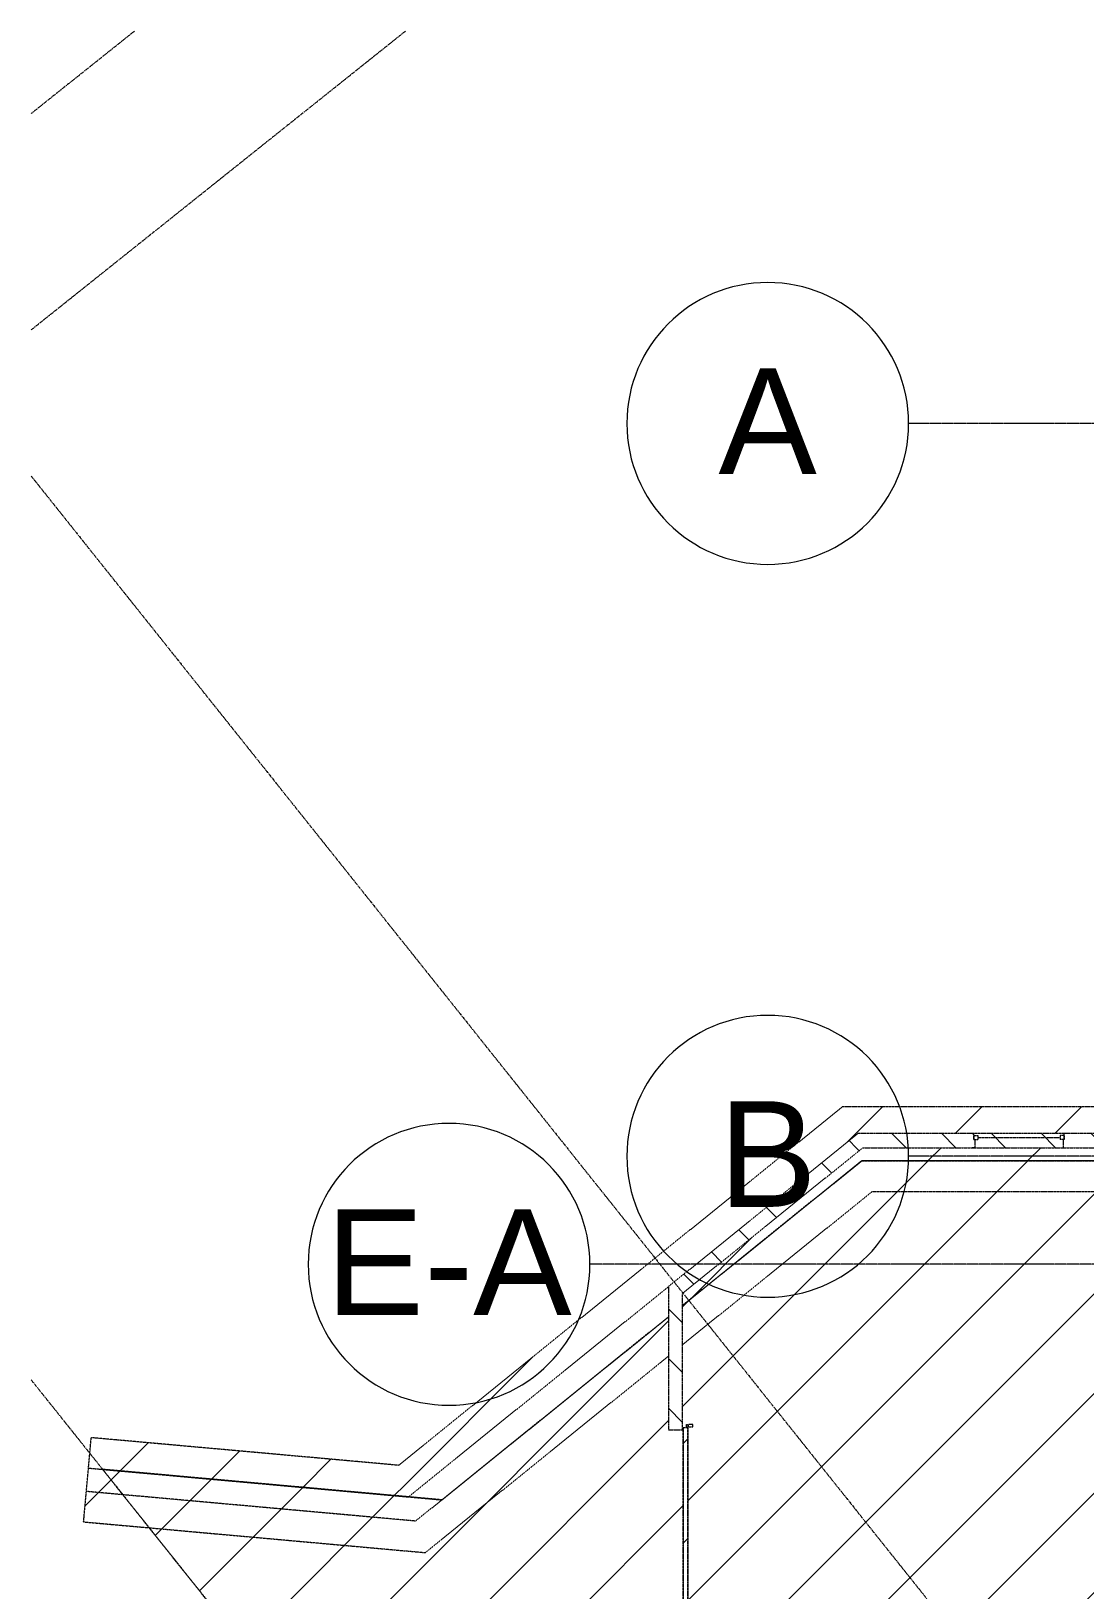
# Model space of a CAD drawing. Header units: inches. Extents: x -4124 to 2030, y 10168 to 14873.
# Drawn here: x -4124 to -3675, y 11264 to 11927 of the extents above; entities that cross this region are included whole.
import ezdxf

# ---------------------------------------------------------------- set-up
doc = ezdxf.new("R2010")
doc.units = ezdxf.units.IN
doc.header["$MEASUREMENT"] = 0
for name, pattern in [('Demolished', [0.1875, 0.125, -0.0625]), ('Double Dash 3_8_', [1, 0.375, -0.125, 0.125, -0.125, 0.125, -0.125]), ('Grid Line 1_2_', [0.875, 0.5, -0.125, 0.125, -0.125])]:
    doc.linetypes.add(name, pattern=pattern)
for name, color, linetype, lineweight in [('A-DOOR', 31, 'Demolished', 9), ('A-FLOR', 192, 'Demolished', 9), ('A-FLOR-PATT', 8, 'Demolished', 9), ('A-GLAZ', 151, 'Demolished', 9), ('A-WALL', 113, 'Continuous', 9), ('A-WALL-PATT', 111, 'Continuous', 13), ('C-PROP-LINE', 91, 'Double Dash 3_8_', 9), ('S-FNDN', 32, 'Continuous', 9), ('S-GRID', 1, 'Continuous', 9), ('S-GRID-IDEN', 1, 'Continuous', 9)]:
    doc.layers.add(name, color=color, linetype=linetype, lineweight=lineweight)
doc.styles.add('Arial', font='arial.ttf', dxfattribs={"height": 45})
pattern_1 = [(135, (0, 0), (-10.606602, -10.606602), [])]
pattern_2 = [(359.137, (-11193.875, -39.313), (21.213218923, 0.319530762), [])]
pattern_3 = [(45, (0, 0), (-21.2132, 21.2132), [])]

# ---------------------------------------------------------------- blocks, each defined once
blk = doc.blocks.new('Door-Sectional_DesignersChoice_Amarr - EXISTING 1-1400193-DEMO PLAN - 1ST FLOOR')
at = {"layer": 'A-DOOR'}
h = blk.add_hatch(dxfattribs=at)
h.set_pattern_fill('FP_23', color=20, style=0, pattern_type=2)
h.set_pattern_definition(pattern_2)
h.paths.add_polyline_path([(-8.28, -39.03), (-8.28, -39.16), (-7.28, -39.09), (-7.28, -38.44), (-8.28, -38.44)], flags=0)
h = blk.add_hatch(dxfattribs=at)
h.set_pattern_fill('FP_22', color=20, style=0, pattern_type=2)
h.set_pattern_definition([(315, (-11193.875, -3883.542), (21.2132, 21.2132), [])])
h.paths.add_polyline_path([(-7, -39.03), (139, -39.03), (139, -37.15), (-7, -37.15)], flags=0)
h = blk.add_hatch(dxfattribs=at)
h.set_pattern_fill('FP_23', color=20, style=0, pattern_type=2)
h.set_pattern_definition(pattern_2)
h.paths.add_polyline_path([(139.28, -39.03), (139.28, -39.16), (140.28, -39.09), (140.28, -38.44), (139.28, -38.44)], flags=0)
at = {"layer": 'A-DOOR', "color": 1}
for p, q in [((-8.28, -39.16), (-8.28, -38.44)), ((-8.28, -38.44), (-7.28, -38.44)), ((-7.28, -38.44), (-7.28, -39.16)), ((-7, -37.15), (-7, -37.09)), ((-7, -37.09), (139, -37.09)), ((-7, -39.03), (-7, -37.15)), ((-7, -37.15), (139, -37.15)), ((-7, -39.09), (-7, -39.03)), ((-7, -39.03), (139, -39.03)), ((-7, -39.09), (139, -39.09)), ((139, -37.09), (139, -37.15)), ((139, -37.15), (139, -39.03)), ((139, -39.03), (139, -39.09)), ((139.28, -39.16), (139.28, -38.44)), ((139.28, -38.44), (140.28, -38.44)), ((140.28, -38.44), (140.28, -39.16))]:
    blk.add_line(p, q, dxfattribs=at)
at = {"layer": 'A-DOOR', "color": 10, "lineweight": 15}
for p, q in [((-7.28, -39.16), (-8.28, -39.16)), ((-8.28, -39.16), (-8.28, -41.16)), ((-7.28, -41.16), (-7.28, -39.16)), ((140.28, -39.16), (139.28, -39.16)), ((139.28, -39.16), (139.28, -41.16)), ((140.28, -41.16), (140.28, -39.16)), ((-8.28, -41.16), (-7.28, -41.16)), ((139.28, -41.16), (140.28, -41.16))]:
    blk.add_line(p, q, dxfattribs=at)
blk = doc.blocks.new('Casement 3x3 with Trim - 40_ x 48_-1264164-DEMO PLAN - 1ST FLOOR')
at = {"layer": 'A-GLAZ', "color": 10, "lineweight": 15}
for p, q in [((-20, 3), (-19.25, 3)), ((-19.25, 0.5), (-19.25, 3)), ((-19.25, 2.25), (-19.25, 0.5)), ((-19.25, 2.25), (-17.5, 2.25)), ((-19.25, 0.5), (-17.5, 0.5)), ((-19.25, 0.5), (-18.75, 0.5)), ((-18.75, -3), (-18.75, 0.5)), ((-17.5, 2.25), (-17.5, 0.5)), ((-17.5, 1.375), (17.5, 1.375)), ((17.5, 2.25), (17.5, 0.5)), ((19.25, 2.25), (17.5, 2.25)), ((19.25, 0.5), (17.5, 0.5)), ((18.75, 0.5), (19.25, 0.5)), ((18.75, 0.5), (18.75, -3)), ((19.25, 0.5), (19.25, 3)), ((20, 3), (19.25, 3)), ((19.25, 2.25), (19.25, 0.5)), ((-18.75, -3), (-20, -3)), ((18.75, -3), (20, -3))]:
    blk.add_line(p, q, dxfattribs=at)
blk = doc.blocks.new('Family - ___-1416994-DEMO PLAN - 1ST FLOOR')
at = {"layer": 'C-PROP-LINE'}
for p, q in [((-4080.21, 11927.42), (-4124.18, 11892.33)), ((-4124.18, 11353.21), (-3256.26, 10265.54))]:
    blk.add_line(p, q, dxfattribs=at)
blk = doc.blocks.new('Family - ___-1442676-DEMO PLAN - 1ST FLOOR')
at = {"layer": 'C-PROP-LINE'}
for p, q in [((-3964.78, 11927.42), (-4124.18, 11800.22)), ((-4124.18, 11738), (-2969.59, 10291.07))]:
    blk.add_line(p, q, dxfattribs=at)
blk = doc.blocks.new('Grid - Grid Head - Circle-50561-DEMO PLAN - 1ST FLOOR')
at = {"layer": 'S-GRID-IDEN'}
for start, end in [(360, 180), (180, 360)]:
    blk.add_arc((0, 0), 0.25, start, end, dxfattribs=at)

msp = doc.modelspace()

# ---------------------------------------------------------------- hatches: boundary and pattern name
at = {"layer": 'A-FLOR-PATT'}
h = msp.add_hatch(dxfattribs=at)
h.set_pattern_fill('FP_26', color=20, style=0, pattern_type=2)
h.set_pattern_definition(pattern_3)
h.paths.add_polyline_path([(-3223.01575, 10618.62738), (-3223.01575, 10653.20789), (-3048.20325, 10653.20789), (-3048.20325, 10794.1728), (-3667.45325, 10794.1728), (-3667.45325, 10835.86414), (-3700.34275, 10835.86414), (-3852.80268, 11018.54648), (-3852.80268, 11187.8748), (-3846.80268, 11187.8748), (-3846.80268, 11020.72125), (-3697.53516, 10841.86414), (-3667.45325, 10841.86414), (-3667.45325, 11278.11798), (-3656.37517, 11278.11798), (-3656.31825, 11278.25539), (-3656.38191, 11282.93907), (-3656.45591, 11283.11773), (-3656.78825, 11283.25539), (-3658.20325, 11283.25539), (-3658.20325, 11283.53539), (-3654.20325, 11283.53539), (-3654.20325, 11283.25539), (-3655.61825, 11283.25539), (-3655.96135, 11283.09176), (-3656.08825, 11282.78539), (-3656.03134, 11278.11798), (-3428.37517, 11278.11798), (-3428.31825, 11278.25539), (-3428.38191, 11282.93907), (-3428.45591, 11283.11773), (-3428.78825, 11283.25539), (-3430.20325, 11283.25539), (-3430.20325, 11283.53539), (-3426.20325, 11283.53539), (-3426.20325, 11283.25539), (-3427.61825, 11283.25539), (-3427.96135, 11283.09176), (-3428.08825, 11282.78539), (-3428.03134, 11278.11798), (-3222.37517, 11278.11798), (-3222.31825, 11278.25539), (-3222.38191, 11282.93907), (-3222.45591, 11283.11773), (-3222.78825, 11283.25539), (-3224.20325, 11283.25539), (-3224.20325, 11283.53539), (-3220.20325, 11283.53539), (-3220.20325, 11283.25539), (-3221.61825, 11283.25539), (-3221.96135, 11283.09176), (-3222.08825, 11282.78539), (-3222.03134, 11278.11798), (-3218.45325, 11278.11798), (-3218.45325, 11409.52039), (-3219.20325, 11409.52039), (-3219.20325, 11411.52039), (-3217.26575, 11411.52039), (-3217.26575, 11412.14539), (-3215.39075, 11412.14539), (-3215.39075, 11411.52039), (-3213.45325, 11411.52039), (-3213.45325, 11409.52039), (-3212.45325, 11409.52039), (-3212.45325, 11278.11798), (-3040.20325, 11278.11798), (-3040.20325, 11458.77039), (-3189.45325, 11458.77039), (-3189.45325, 11443.39539), (-3215.45325, 11443.39539), (-3215.45325, 11446.39539), (-3770.59366, 11446.29822), (-3846.80268, 11384.79169), (-3846.80268, 11331.8748), (-3852.80268, 11331.8748), (-3852.80268, 11379.94923), (-3949.26125, 11302.09977), (-4093.77417, 11315.10106), (-3553.79486, 10638.40483), (-3295.7753, 10638.39952), (-3270.00079, 10631.39539)], flags=0)
h.paths.add_polyline_path([(-3655.1394, 10808.4872), (-3546.07825, 10808.4872), (-3546.07825, 11004.95789), (-3545.20325, 11004.95789), (-3545.20325, 11006.95789), (-3543.26575, 11006.95789), (-3543.26575, 11007.58289), (-3541.39075, 11007.58289), (-3541.39075, 11006.95789), (-3539.45325, 11006.95789), (-3539.45325, 11004.95789), (-3538.45325, 11004.95789), (-3538.45325, 10808.4872), (-3148.45325, 10808.4872), (-3148.45325, 10817.77039), (-3147.57825, 10817.77039), (-3147.57825, 10819.77039), (-3145.64075, 10819.77039), (-3145.64075, 10820.39539), (-3143.76575, 10820.39539), (-3143.76575, 10819.77039), (-3141.82825, 10819.77039), (-3141.82825, 10817.77039), (-3140.82825, 10817.77039), (-3140.82825, 10808.4872), (-3034.20325, 10808.4872), (-3034.20325, 10832.39539), (-3040.20325, 10832.39539), (-3040.20325, 10927.89539), (-3097.70325, 10927.89539), (-3097.70325, 10905.89539), (-3140.82825, 10905.89539), (-3140.82825, 10853.77039), (-3141.82825, 10853.77039), (-3141.82825, 10851.77039), (-3143.76575, 10851.77039), (-3143.76575, 10851.14539), (-3145.64075, 10851.14539), (-3145.64075, 10851.77039), (-3147.57825, 10851.77039), (-3147.57825, 10853.77039), (-3148.45325, 10853.77039), (-3148.45325, 10938.02039), (-3140.82825, 10938.02039), (-3140.82825, 10913.52039), (-3105.32825, 10913.52039), (-3105.32825, 10935.52039), (-3042.32825, 10935.52039), (-3042.32825, 10943.58289), (-3040.20325, 10943.58289), (-3040.20325, 11263.80358), (-3661.45325, 11263.80358), (-3661.45325, 11064.77039), (-3538.45325, 11064.77039), (-3538.45325, 11044.95789), (-3539.45325, 11044.95789), (-3539.45325, 11042.95789), (-3541.39075, 11042.95789), (-3541.39075, 11042.33289), (-3543.26575, 11042.33289), (-3543.26575, 11042.95789), (-3545.20325, 11042.95789), (-3545.20325, 11044.95789), (-3546.07825, 11044.95789), (-3546.07825, 11057.14539), (-3661.45325, 11057.14539), (-3661.45325, 10808.4872)], flags=0)
h.paths.add_polyline_path([(-3120.73727, 10819.77039), (-3141.82825, 10819.77039), (-3141.82825, 10821.52039), (-3109.82825, 10821.52039), (-3109.82825, 10819.77039)], flags=0)
h.paths.add_polyline_path([(-3514.67889, 11006.95789), (-3539.45325, 11006.95789), (-3539.45325, 11008.70789), (-3503.45325, 11008.70789), (-3503.45325, 11006.95789)], flags=0)
h.paths.add_polyline_path([(-3844.51362, 11185.59355), (-3845.10068, 11185.59355), (-3845.10068, 11186.59355), (-3842.37825, 11186.59355), (-3842.37825, 11185.59355), (-3844.45112, 11185.59355)], flags=0)
h.paths.add_polyline_path([(-3846.38862, 11186.8748), (-3846.45112, 11186.8748), (-3846.38862, 11332.8748), (-3844.45112, 11332.8748), (-3844.51362, 11186.8748), (-3845.10068, 11186.8748)], flags=0)
h.paths.add_polyline_path([(-3844.51362, 11333.15605), (-3845.10068, 11333.15605), (-3845.10068, 11334.15605), (-3842.37825, 11334.15605), (-3842.37825, 11333.15605), (-3844.45112, 11333.15605)], flags=0)
h.paths.add_polyline_path([(-3213.45325, 11411.52039), (-3213.45325, 11413.27039), (-3177.45325, 11413.27039), (-3177.45325, 11411.52039), (-3212.45325, 11411.52039)], flags=0)
at = {"layer": 'A-WALL-PATT', "linetype": 'Demolished', "lineweight": 9}
h = msp.add_hatch(dxfattribs=at)
h.set_pattern_fill('FP_2', color=1, style=0, pattern_type=2)
h.set_pattern_definition(pattern_1)
h.paths.add_polyline_path([(-3218.45325, 11452.02039), (-3212.45325, 11452.02039), (-3212.45325, 11458.02039), (-3772.15066, 11458.02039), (-3779.57847, 11452.02039), (-3275.45325, 11452.02039)], flags=0)
h = msp.add_hatch(dxfattribs=at)
h.set_pattern_fill('FP_2', color=1, style=0, pattern_type=2)
h.set_pattern_definition(pattern_1)
h.paths.add_polyline_path([(-3846.80268, 11390.00531), (-3770.03005, 11452.02039), (-3779.57847, 11452.02039), (-3846.80268, 11397.71829)], flags=0)
h = msp.add_hatch(dxfattribs=at)
h.set_pattern_fill('FP_2', color=1, style=0, pattern_type=2)
h.set_pattern_definition(pattern_1)
h.paths.add_polyline_path([(-3846.80268, 11020.72125), (-3846.80268, 11187.8748), (-3852.80268, 11187.8748), (-3852.80268, 11027.91064)], flags=0)
h.paths.add_polyline_path([(-3846.80268, 11331.8748), (-3846.80268, 11397.71829), (-3852.80268, 11392.87164), (-3852.80268, 11331.8748)], flags=0)
at = {"layer": 'S-FNDN', "linetype": 'Demolished'}
h = msp.add_hatch(dxfattribs=at)
h.set_pattern_fill('FP_44', color=20, style=0, pattern_type=2)
h.set_pattern_definition(pattern_3)
h.paths.add_polyline_path([(-3963.58047, 11303.38802), (-3774.16236, 11456.39539), (-3778.75702, 11469.39539), (-3967.65619, 11316.8072), (-3964.27705, 11305.6815)], flags=0)
h = msp.add_hatch(dxfattribs=at)
h.set_pattern_fill('FP_26', color=20, style=0, pattern_type=2)
h.set_pattern_definition(pattern_3)
h.paths.add_polyline_path([(-3774.16236, 11456.39539), (-3772.15066, 11458.02039), (-3215.45325, 11458.02039), (-3215.45325, 11469.39539), (-3778.75702, 11469.39539), (-3774.73669, 11458.02039)], flags=0)
h = msp.add_hatch(dxfattribs=at)
h.set_pattern_fill('FP_26', color=20, style=0, pattern_type=2)
h.set_pattern_definition(pattern_3)
h.paths.add_polyline_path([(-3776.99362, 11446.39539), (-3215.45325, 11446.39539), (-3215.45325, 11446.89539), (-3217.26575, 11446.89539), (-3217.26575, 11447.52039), (-3219.20325, 11447.52039), (-3219.20325, 11449.52039), (-3218.45325, 11449.52039), (-3218.45325, 11452.02039), (-3770.03005, 11452.02039), (-3774.16236, 11448.68241)], flags=0)
h = msp.add_hatch(dxfattribs=at)
h.set_pattern_fill('FP_44', color=20, style=0, pattern_type=2)
h.set_pattern_definition(pattern_3)
h.paths.add_polyline_path([(-3949.26125, 11302.09977), (-3852.80268, 11380.01667), (-3852.80268, 11392.87164), (-3963.58047, 11303.38802)], flags=0)
h.paths.add_polyline_path([(-3846.80268, 11384.86333), (-3770.62801, 11446.39539), (-3776.99362, 11446.39539), (-3846.80268, 11390.00531)], flags=0)
h = msp.add_hatch(dxfattribs=at)
h.set_pattern_fill('FP_26', color=20, style=0, pattern_type=2)
h.set_pattern_definition(pattern_3)
h.paths.add_polyline_path([(-4073.92166, 11290.22211), (-4085.14264, 11304.28413), (-4100.6748, 11305.6815), (-4101.83966, 11292.73379), (-4093.77417, 11292.00817)], flags=0)
h.paths.add_polyline_path([(-3963.58047, 11303.38802), (-3967.65619, 11316.8072), (-4098.6139, 11328.58898), (-4099.77876, 11315.64127), (-3967.65619, 11303.7547)], flags=0)
h = msp.add_hatch(dxfattribs=at)
h.set_pattern_fill('FP_32', color=20, style=0, pattern_type=2)
h.set_pattern_definition(pattern_3)
h.paths.add_polyline_path([(-4085.14264, 11304.28413), (-4093.77417, 11315.10106), (-4099.77876, 11315.64127), (-4100.6748, 11305.6815), (-4093.77417, 11305.06067)], flags=0)

# ---------------------------------------------------------------- linework, layer by layer
at = {"layer": 'A-FLOR', "color": 1}
for p, q in [((-3846.80268, 11384.79169), (-3770.47326, 11446.39539)), ((-3770.47326, 11446.39539), (-3846.80268, 11384.79169)), ((-3770.47326, 11446.39539), (-3212.45325, 11446.39539)), ((-3212.45325, 11446.39539), (-3770.47326, 11446.39539)), ((-3949.26125, 11302.09977), (-3852.80268, 11379.94923)), ((-3852.80268, 11379.94923), (-3949.26125, 11302.09977)), ((-3553.79486, 10638.40483), (-4093.77417, 11315.10106)), ((-4093.77417, 11315.10106), (-3949.26125, 11302.09977)), ((-3949.26125, 11302.09977), (-4093.77417, 11315.10106)), ((-4093.77417, 11315.10106), (-3553.79486, 10638.40483))]:
    msp.add_line(p, q, dxfattribs=at)
at = {"layer": 'A-WALL', "color": 10, "linetype": 'Demolished', "lineweight": 15}
for p, q in [((-3772.15066, 11458.02039), (-3852.80268, 11392.87164)), ((-3723.45325, 11458.02039), (-3772.15066, 11458.02039)), ((-3212.45325, 11458.02039), (-3723.45325, 11458.02039)), ((-3846.80268, 11390.00531), (-3770.03005, 11452.02039)), ((-3770.03005, 11452.02039), (-3218.45325, 11452.02039)), ((-3852.80268, 11392.87164), (-3852.80268, 11331.8748)), ((-3846.80268, 11331.8748), (-3846.80268, 11390.00531)), ((-3852.80268, 11331.8748), (-3846.80268, 11331.8748))]:
    msp.add_line(p, q, dxfattribs=at)
at = {"layer": 'S-FNDN', "color": 1, "linetype": 'Demolished'}
for p, q in [((-3778.75702, 11469.39539), (-3967.65619, 11316.8072)), ((-3225.45325, 11469.39539), (-3778.75702, 11469.39539)), ((-3770.62801, 11446.39539), (-3846.80268, 11384.86333)), ((-3215.45325, 11446.39539), (-3770.62801, 11446.39539)), ((-3846.80268, 11368.15187), (-3766.03334, 11433.39539)), ((-3766.03334, 11433.39539), (-3215.45325, 11433.39539)), ((-3963.58047, 11303.38802), (-3852.80268, 11392.87164)), ((-3852.80268, 11380.01667), (-3960.44529, 11293.06557)), ((-3956.36956, 11279.64639), (-3852.80268, 11363.30521)), ((-4101.83966, 11292.73379), (-4098.6139, 11328.58898)), ((-3967.65619, 11316.8072), (-4098.6139, 11328.58898)), ((-4099.77876, 11315.64127), (-3963.58047, 11303.38802)), ((-3960.44529, 11293.06557), (-4100.6748, 11305.6815)), ((-4101.83966, 11292.73379), (-3956.36956, 11279.64639))]:
    msp.add_line(p, q, dxfattribs=at)
at = {"layer": 'S-GRID', "linetype": 'Grid Line 1_2_'}
for p, q in [((-1362.80331, 11760.39539), (-3750.49332, 11760.39539)), ((-1362.80331, 11448.39539), (-3750.49332, 11448.39539)), ((-1362.80331, 11402.39539), (-3886.22241, 11402.39539))]:
    msp.add_line(p, q, dxfattribs=at)

# ---------------------------------------------------------------- block references
at = {"layer": 'A-DOOR', "color": 1, "rotation": 89.99999999999959}
msp.add_blockref('Door-Sectional_DesignersChoice_Amarr - EXISTING 1-1400193-DEMO PLAN - 1ST FLOOR', (-3883.54187, 11193.8748), dxfattribs=at)
at = {"layer": 'A-GLAZ', "color": 1}
msp.add_blockref('Casement 3x3 with Trim - 40_ x 48_-1264164-DEMO PLAN - 1ST FLOOR', (-3703.45325, 11455.02039), dxfattribs=at)
at = {"layer": 'C-PROP-LINE'}
for name in ['Family - ___-1416994-DEMO PLAN - 1ST FLOOR', 'Family - ___-1442676-DEMO PLAN - 1ST FLOOR']:
    msp.add_blockref(name, (0, 0), dxfattribs=at)
at = {"layer": 'S-GRID-IDEN', "xscale": 239.9999999999998, "yscale": 239.9999999999998, "zscale": 239.9999999999998}
for p, rotation in [((-3810.49332, 11760.39539), 89.99999999999962), ((-3810.49332, 11448.39539), 89.99999999999962), ((-3946.22241, 11402.39539), 89.9999999999996)]:
    msp.add_blockref('Grid - Grid Head - Circle-50561-DEMO PLAN - 1ST FLOOR', p, dxfattribs=dict(at, rotation=rotation))

# ---------------------------------------------------------------- texts
at = {"layer": 'S-GRID-IDEN', "char_height": 45, "attachment_point": 1, "style": 'Arial'}
for s, insert, width in [('A', (-3831.50943, 11783.84744), 50.7525), ('B', (-3831.50943, 11471.84744), 50.7525), ('E-A', (-3998.79757, 11425.84744), 127.26)]:
    msp.add_mtext(s, dxfattribs=dict(at, insert=insert, width=width))

doc.saveas('drawing.dxf')
